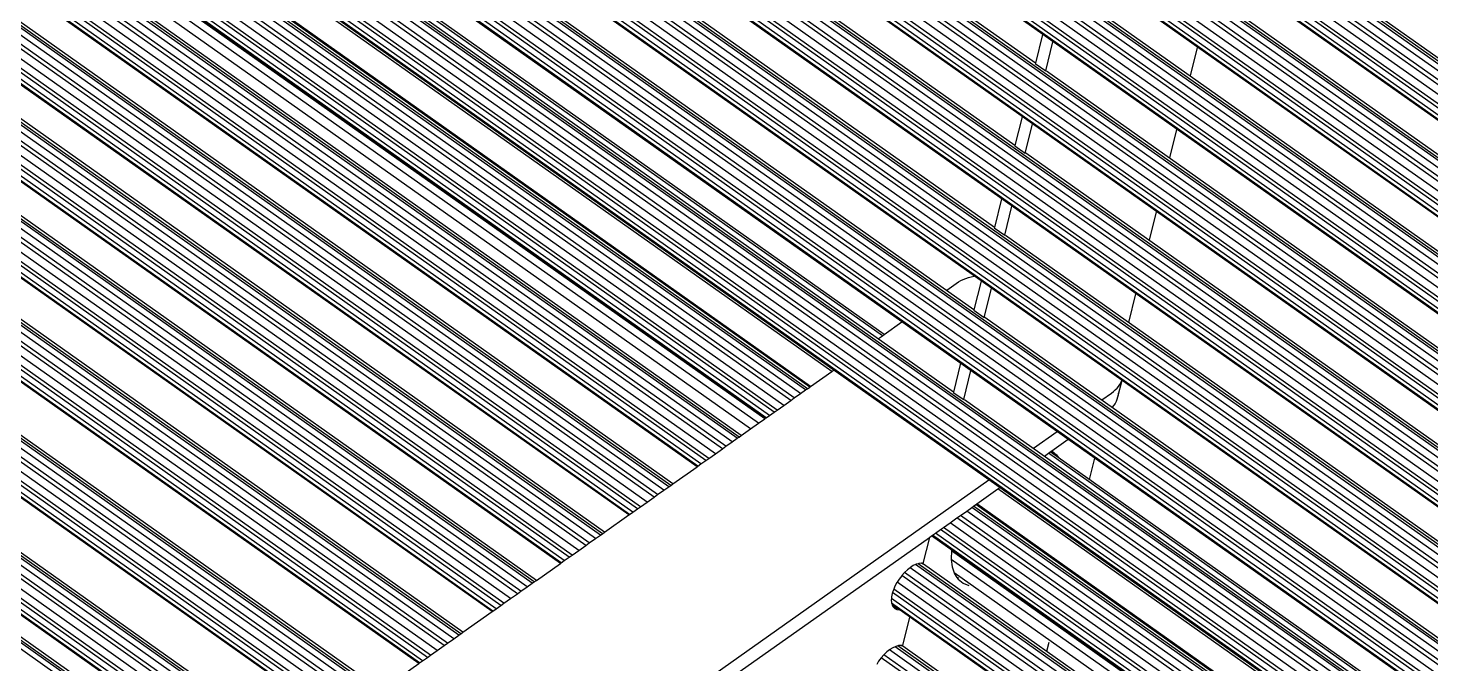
# Model space of a CAD drawing. Header units: millimetres. Extents: x 3440 to 9380, y -3644 to 556.
# Drawn here: x 7506.7 to 7890.3, y -1398 to -1224.2 of the extents above; entities that cross this region are included whole.
import ezdxf

# ---------------------------------------------------------------- set-up
doc = ezdxf.new("R2010")
doc.units = ezdxf.units.MM

msp = doc.modelspace()

# ---------------------------------------------------------------- linework, layer by layer
for p, q in [((8578.48, -1724.96), (7380.39, -877.78)), ((8579.21, -1724.15), (7381.12, -876.97)), ((8580.75, -1722.81), (7382.66, -875.63)), ((8582.29, -1721.96), (7384.2, -874.79)), ((8583.02, -1721.75), (7384.92, -874.57)), ((8576.3, -1728.68), (7378.21, -881.5)), ((8577.22, -1726.77), (7379.13, -879.59)), ((8575.76, -1731.33), (7377.67, -884.15)), ((8576, -1729.62), (7377.91, -882.44)), ((8576, -1732.7), (7377.91, -885.52)), ((8576.3, -1733.21), (7378.21, -886.04)), ((8576.69, -1744.43), (7378.59, -897.25)), ((8577.41, -1744.22), (7379.32, -897.04)), ((8572.88, -1747.42), (7374.79, -900.24)), ((8573.6, -1746.61), (7375.51, -899.43)), ((8575.15, -1745.28), (7377.05, -898.1)), ((8570.4, -1752.08), (7372.3, -904.9)), ((8570.7, -1751.15), (7372.6, -903.97)), ((8571.62, -1749.23), (7373.52, -902.05)), ((8570.15, -1753.8), (7372.06, -906.62)), ((8570.4, -1755.17), (7372.3, -907.99)), ((8570.7, -1755.68), (7372.6, -908.5)), ((8571.08, -1766.89), (7372.99, -919.71)), ((8571.81, -1766.68), (7373.71, -919.5)), ((8567.27, -1769.89), (7369.18, -922.71)), ((8568, -1769.08), (7369.9, -921.9)), ((8569.54, -1767.74), (7371.45, -920.56)), ((8564.79, -1774.55), (7366.7, -927.37)), ((8565.09, -1773.61), (7367, -926.43)), ((8566.01, -1771.7), (7367.92, -924.52)), ((8564.55, -1776.26), (7366.45, -929.08)), ((8564.79, -1777.63), (7366.7, -930.45)), ((8565.09, -1778.14), (7367, -930.96)), ((8563.93, -1790.2), (7365.84, -943.02)), ((8565.48, -1789.36), (7367.38, -942.18)), ((8566.2, -1789.15), (7368.11, -941.97)), ((8560.4, -1794.16), (7362.31, -946.98)), ((8561.67, -1792.35), (7363.57, -945.17)), ((8562.39, -1791.54), (7364.3, -944.36)), ((8559.19, -1797.01), (7361.09, -949.83)), ((8559.49, -1796.08), (7361.39, -948.9)), ((8558.94, -1798.73), (7360.85, -951.55)), ((8559.19, -1800.1), (7361.09, -952.92)), ((8559.49, -1800.61), (7361.39, -953.43)), ((8558.33, -1812.67), (7360.23, -965.49)), ((8559.87, -1811.82), (7361.78, -964.64)), ((8560.59, -1811.61), (7362.5, -964.43)), ((8554.8, -1816.63), (7356.7, -969.45)), ((8556.06, -1814.82), (7357.97, -967.64)), ((8556.78, -1814), (7358.69, -966.82)), ((8553.33, -1821.19), (7355.24, -974.01)), ((8553.58, -1819.48), (7355.49, -972.3)), ((8553.88, -1818.54), (7355.79, -971.36)), ((8553.58, -1822.56), (7355.49, -975.38)), ((8553.88, -1823.07), (7355.79, -975.89)), ((7782.13, -1233.85), (7415.01, -974.26)), ((8551.18, -1836.47), (7353.09, -989.29)), ((8552.72, -1835.13), (7354.63, -987.95)), ((8554.26, -1834.29), (7356.17, -987.11)), ((8554.99, -1834.07), (7356.89, -986.9)), ((8549.19, -1839.09), (7351.1, -991.91)), ((8550.45, -1837.28), (7352.36, -990.1)), ((8547.73, -1843.66), (7349.64, -996.48)), ((8547.97, -1841.94), (7349.88, -994.76)), ((8548.27, -1841), (7350.18, -993.82)), ((7776.52, -1256.32), (7409.41, -996.73)), ((8547.97, -1845.03), (7349.88, -997.85)), ((8548.27, -1845.54), (7350.18, -998.36)), ((8544.85, -1859.74), (7346.76, -1012.56)), ((8545.57, -1858.93), (7347.48, -1011.75)), ((8547.12, -1857.6), (7349.02, -1010.42)), ((8548.66, -1856.75), (7350.56, -1009.57)), ((8549.38, -1856.54), (7351.29, -1009.36)), ((8542.67, -1863.47), (7344.57, -1016.29)), ((8543.59, -1861.56), (7345.49, -1014.38)), ((8542.12, -1866.12), (7344.03, -1018.94)), ((8542.37, -1864.4), (7344.27, -1017.22)), ((7770.91, -1278.78), (7403.8, -1019.19)), ((8542.37, -1867.49), (7344.27, -1020.31)), ((8542.67, -1868), (7344.57, -1020.82)), ((8539.24, -1882.21), (7341.15, -1035.03)), ((8539.97, -1881.4), (7341.87, -1034.22)), ((8541.51, -1880.06), (7343.42, -1032.88)), ((8543.05, -1879.22), (7344.96, -1032.04)), ((8543.78, -1879), (7345.68, -1031.82)), ((8537.06, -1885.93), (7338.97, -1038.75)), ((8537.98, -1884.02), (7339.89, -1036.84)), ((8536.52, -1888.58), (7338.42, -1041.4)), ((8536.76, -1886.87), (7338.67, -1039.69)), ((8536.76, -1889.95), (7338.67, -1042.77)), ((7765.31, -1301.25), (7398.19, -1041.66)), ((8537.06, -1890.47), (7338.97, -1043.29)), ((7719.29, -1323.16), (7339.35, -1054.5)), ((7719.81, -1322.8), (7340.08, -1054.29)), ((7715.27, -1326), (7335.54, -1057.49)), ((7716.21, -1325.34), (7336.27, -1056.68)), ((7717.92, -1324.13), (7337.81, -1055.35)), ((7710.74, -1329.21), (7333.06, -1062.15)), ((7711.55, -1328.64), (7333.36, -1061.22)), ((7713.36, -1327.36), (7334.28, -1059.31)), ((7709.4, -1330.15), (7332.82, -1063.87)), ((7708.56, -1330.75), (7333.06, -1065.24)), ((7708.34, -1330.9), (7333.36, -1065.75)), ((7759.7, -1323.71), (7392.59, -1064.12)), ((7700.61, -1336.37), (7333.75, -1076.97)), ((7701.12, -1336.01), (7334.47, -1076.75)), ((7740.29, -1308.31), (7413.68, -1077.36)), ((7696.59, -1339.22), (7329.94, -1079.96)), ((7697.52, -1338.56), (7330.66, -1079.15)), ((7699.24, -1337.34), (7332.2, -1077.81)), ((7692.05, -1342.42), (7327.46, -1084.62)), ((7692.86, -1341.85), (7327.76, -1083.68)), ((7694.67, -1340.57), (7328.67, -1081.77)), ((7690.71, -1343.37), (7327.21, -1086.33)), ((7689.87, -1343.97), (7327.49, -1087.75)), ((7689.66, -1344.12), (7327.76, -1088.22)), ((7720.42, -1322.36), (7386.98, -1086.59)), ((7726.46, -1318.09), (7398.45, -1086.15)), ((7740.78, -1307.97), (7426.85, -1085.94)), ((7720.68, -1322.18), (7394.41, -1091.47)), ((7680.55, -1350.56), (7326.6, -1100.28)), ((7681.92, -1349.59), (7328.14, -1099.43)), ((7682.43, -1349.23), (7328.86, -1099.22)), ((7675.99, -1353.78), (7323.07, -1104.23)), ((7677.9, -1352.43), (7324.33, -1102.42)), ((7678.83, -1351.77), (7325.06, -1101.61)), ((7673.36, -1355.64), (7321.85, -1107.08)), ((7674.17, -1355.07), (7322.15, -1106.15)), ((7706.44, -1332.25), (7388.98, -1107.77)), ((7708.12, -1331.06), (7389.05, -1105.44)), ((7672.03, -1356.58), (7321.61, -1108.8)), ((7671.18, -1357.18), (7321.85, -1110.17)), ((7670.97, -1357.33), (7322.15, -1110.68)), ((7701.73, -1335.58), (7381.38, -1109.05)), ((7704.28, -1333.77), (7389.78, -1111.39)), ((7661.86, -1363.77), (7320.99, -1122.74)), ((7663.23, -1362.8), (7322.53, -1121.89)), ((7663.74, -1362.44), (7323.26, -1121.68)), ((7657.3, -1367), (7317.46, -1126.7)), ((7659.21, -1365.65), (7318.73, -1124.89)), ((7660.15, -1364.98), (7319.45, -1124.08)), ((7653.34, -1369.8), (7316, -1131.26)), ((7654.67, -1368.85), (7316.24, -1129.55)), ((7655.49, -1368.28), (7316.54, -1128.61)), ((7652.49, -1370.4), (7316.24, -1132.63)), ((7652.28, -1370.55), (7316.54, -1133.14)), ((7683.05, -1348.79), (7375.77, -1131.52)), ((7641.49, -1378.18), (7313.85, -1146.5)), ((7643.2, -1376.97), (7315.39, -1145.17)), ((7644.57, -1376), (7316.93, -1144.32)), ((7645.08, -1375.64), (7317.65, -1144.11)), ((7638.64, -1380.19), (7311.86, -1149.13)), ((7640.55, -1378.84), (7313.12, -1147.31)), ((7634.68, -1382.99), (7310.4, -1153.69)), ((7636.01, -1382.05), (7310.64, -1151.97)), ((7636.83, -1381.47), (7310.94, -1151.04)), ((7664.36, -1362.01), (7370.16, -1153.98)), ((7633.83, -1383.59), (7310.64, -1155.06)), ((7633.62, -1383.74), (7310.94, -1155.57)), ((7621.41, -1392.37), (7305.56, -1169.03)), ((7623.13, -1391.16), (7307.11, -1167.7)), ((7624.5, -1390.19), (7308.65, -1166.85)), ((7625.01, -1389.83), (7309.37, -1166.64)), ((7625.63, -1389.39), (7310.64, -1166.66)), ((8168.36, -1427.67), (7801.95, -1168.59)), ((7616.75, -1395.67), (7302.66, -1173.57)), ((7618.57, -1394.39), (7303.58, -1171.65)), ((7620.48, -1393.03), (7304.84, -1169.84)), ((7614.61, -1397.18), (7302.11, -1176.22)), ((7615.94, -1396.24), (7302.36, -1174.5)), ((7645.7, -1375.2), (7364.56, -1176.41)), ((7613.76, -1397.78), (7302.36, -1177.59)), ((7613.55, -1397.93), (7302.66, -1178.1)), ((7598.1, -1408.86), (7291.99, -1192.4)), ((7599.04, -1408.19), (7292.71, -1191.59)), ((7600.75, -1406.98), (7294.25, -1190.25)), ((7602.12, -1406.01), (7295.79, -1189.41)), ((7602.64, -1405.65), (7296.52, -1189.19)), ((7603.25, -1405.22), (7297.78, -1189.22)), ((8162.75, -1450.14), (7796.35, -1191.05)), ((7594.38, -1411.49), (7289.8, -1196.12)), ((7596.19, -1410.21), (7290.72, -1194.21)), ((7592.23, -1413.01), (7289.26, -1198.77)), ((7593.57, -1412.06), (7289.5, -1197.06)), ((7591.39, -1413.61), (7289.5, -1200.14)), ((7591.17, -1413.76), (7289.8, -1200.66)), ((7578.09, -1423.01), (7277.98, -1210.8)), ((7579.46, -1422.04), (7279.52, -1209.96)), ((7579.97, -1421.68), (7280.25, -1209.74)), ((7580.58, -1421.24), (7281.51, -1209.77)), ((7573.52, -1426.24), (7274.45, -1214.76)), ((7575.44, -1424.88), (7275.71, -1212.95)), ((7576.37, -1424.22), (7276.44, -1212.14)), ((8157.14, -1472.6), (7790.74, -1213.52)), ((7569.56, -1429.03), (7272.99, -1219.32)), ((7570.9, -1428.09), (7273.23, -1217.61)), ((7571.71, -1427.52), (7273.53, -1216.67)), ((7568.72, -1429.63), (7273.23, -1220.69)), ((7568.51, -1429.78), (7273.53, -1221.21)), ((7784.09, -1225.98), (7782.13, -1233.85)), ((7784.98, -1235.87), (7786.94, -1228)), ((7824.52, -1237.28), (7826.46, -1229.51)), ((7782.13, -1233.85), (7782.11, -1233.94)), ((7782.11, -1233.94), (7784.96, -1235.94)), ((7784.96, -1235.94), (7784.98, -1235.87)), ((7785, -1235.89), (7784.98, -1235.87)), ((8151.54, -1495.07), (7785.14, -1235.98)), ((7778.49, -1248.45), (7776.52, -1256.32)), ((7779.35, -1258.4), (7781.34, -1250.46)), ((7818.91, -1259.74), (7820.85, -1251.97)), ((7776.52, -1256.32), (7776.5, -1256.4)), ((7776.5, -1256.4), (7779.35, -1258.4)), ((8145.93, -1517.53), (7779.53, -1258.45)), ((7772.88, -1270.91), (7770.91, -1278.78)), ((7773.75, -1280.87), (7775.73, -1272.93)), ((7813.31, -1282.21), (7815.24, -1274.44)), ((7770.91, -1278.78), (7770.9, -1278.87)), ((7770.9, -1278.87), (7773.75, -1280.87)), ((8140.33, -1540), (7773.92, -1280.91)), ((7763.13, -1292.65), (7763.87, -1292.4)), ((7763.87, -1292.4), (7764.62, -1292.2)), ((7764.62, -1292.2), (7765.38, -1292.04)), ((7757.88, -1295.87), (7760.5, -1294.03)), ((7760.5, -1294.03), (7761.1, -1293.63)), ((7761.1, -1293.63), (7761.74, -1293.27)), ((7761.74, -1293.27), (7762.42, -1292.94)), ((7762.42, -1292.94), (7763.13, -1292.65)), ((7767.27, -1293.38), (7765.31, -1301.25)), ((7768.14, -1303.33), (7770.13, -1295.39)), ((7564.23, -1432.81), (7372.04, -1296.91)), ((7563.63, -1433.23), (7372.04, -1297.76)), ((7563.14, -1433.57), (7372.04, -1298.44)), ((7561.95, -1434.42), (7372.04, -1300.14)), ((7807.7, -1304.67), (7809.64, -1296.9)), ((7765.31, -1301.25), (7765.29, -1301.33)), ((7765.29, -1301.33), (7768.14, -1303.33)), ((8134.72, -1562.46), (7768.32, -1303.38)), ((7740.78, -1307.97), (7745.66, -1304.52)), ((7739.2, -1309.09), (7740.29, -1308.31)), ((7740.29, -1308.31), (7740.78, -1307.97)), ((7720.68, -1322.18), (7726.46, -1318.09)), ((7726.46, -1318.09), (7726.97, -1317.73)), ((7761.67, -1315.84), (7759.7, -1323.71)), ((7762.53, -1325.8), (7764.52, -1317.86)), ((7717.92, -1324.13), (7719.29, -1323.16)), ((7719.29, -1323.16), (7719.81, -1322.8)), ((7719.81, -1322.8), (7720.42, -1322.36)), ((7720.42, -1322.36), (7720.68, -1322.18)), ((7803.48, -1323.6), (7803.99, -1323.15)), ((7803.99, -1323.15), (7804.45, -1322.67)), ((7804.45, -1322.67), (7804.86, -1322.16)), ((7805.77, -1320.6), (7804.62, -1325.16)), ((7804.86, -1322.16), (7805.22, -1321.64)), ((7805.22, -1321.64), (7805.51, -1321.11)), ((7805.51, -1321.11), (7805.74, -1320.57)), ((7713.36, -1327.36), (7715.27, -1326)), ((7715.27, -1326), (7716.21, -1325.34)), ((7716.21, -1325.34), (7717.92, -1324.13)), ((7759.7, -1323.71), (7759.69, -1323.8)), ((7759.69, -1323.8), (7762.53, -1325.8)), ((8129.11, -1584.93), (7762.71, -1325.84)), ((7800.31, -1325.87), (7802.92, -1324.03)), ((7802.92, -1324.03), (7803.48, -1323.6)), ((7803.91, -1326.81), (7803.56, -1327.33)), ((7804.21, -1326.27), (7803.91, -1326.81)), ((7804.44, -1325.72), (7804.21, -1326.27)), ((7804.62, -1325.16), (7804.44, -1325.72)), ((7804.73, -1324.59), (7804.62, -1325.16)), ((7804.78, -1324.03), (7804.73, -1324.59)), ((7708.12, -1331.06), (7708.34, -1330.9)), ((7708.34, -1330.9), (7708.56, -1330.75)), ((7708.56, -1330.75), (7709.4, -1330.15)), ((7709.4, -1330.15), (7710.74, -1329.21)), ((7710.74, -1329.21), (7711.55, -1328.64)), ((7711.55, -1328.64), (7713.36, -1327.36)), ((7803.15, -1327.83), (7803.12, -1327.86)), ((7803.56, -1327.33), (7803.15, -1327.83)), ((7701.73, -1335.58), (7704.28, -1333.77)), ((7704.28, -1333.77), (7706.44, -1332.25)), ((7706.44, -1332.25), (7708.12, -1331.06)), ((7781.62, -1339.09), (7788.08, -1334.52)), ((7696.59, -1339.22), (7697.52, -1338.56)), ((7697.52, -1338.56), (7699.24, -1337.34)), ((7699.24, -1337.34), (7700.61, -1336.37)), ((7700.61, -1336.37), (7701.12, -1336.01)), ((7701.12, -1336.01), (7701.73, -1335.58)), ((7786.6, -1339.81), (7791.08, -1336.64)), ((7690.71, -1343.37), (7692.05, -1342.42)), ((7692.05, -1342.42), (7692.86, -1341.85)), ((7692.86, -1341.85), (7694.67, -1340.57)), ((7694.67, -1340.57), (7696.59, -1339.22)), ((7784.62, -1341.21), (7785.72, -1340.43)), ((7785.72, -1340.43), (7786.2, -1340.09)), ((8123.85, -1579.53), (7785.72, -1340.43)), ((7786.2, -1340.09), (7786.6, -1339.81)), ((8124.33, -1579.18), (7786.2, -1340.09)), ((7786.6, -1339.81), (7787.93, -1340.87)), ((7787.93, -1340.87), (7788.46, -1341.64)), ((7796.97, -1347.66), (7798.43, -1341.83)), ((7683.05, -1348.79), (7689.66, -1344.12)), ((7689.66, -1344.12), (7689.87, -1343.97)), ((7689.87, -1343.97), (7690.71, -1343.37)), ((7513, -1529.03), (7769.4, -1347.73)), ((7680.55, -1350.56), (7681.92, -1349.59)), ((7681.92, -1349.59), (7682.43, -1349.23)), ((7682.43, -1349.23), (7683.05, -1348.79)), ((7771.89, -1350.21), (7772.4, -1349.85)), ((7674.17, -1355.07), (7675.99, -1353.78)), ((7675.99, -1353.78), (7677.9, -1352.43)), ((7677.9, -1352.43), (7678.83, -1351.77)), ((7678.83, -1351.77), (7680.55, -1350.56)), ((7766.11, -1354.3), (7771.89, -1350.21)), ((8110.02, -1589.31), (7771.89, -1350.21)), ((7664.36, -1362.01), (7670.97, -1357.33)), ((7670.97, -1357.33), (7671.18, -1357.18)), ((7671.18, -1357.18), (7672.03, -1356.58)), ((7672.03, -1356.58), (7673.36, -1355.64)), ((7673.36, -1355.64), (7674.17, -1355.07)), ((7760.7, -1358.12), (7761.64, -1357.46)), ((7761.64, -1357.46), (7763.35, -1356.25)), ((8099.76, -1596.56), (7761.64, -1357.46)), ((7763.35, -1356.25), (7764.72, -1355.28)), ((8101.48, -1595.34), (7763.35, -1356.25)), ((7764.72, -1355.28), (7765.23, -1354.92)), ((8102.85, -1594.37), (7764.72, -1355.28)), ((7765.23, -1354.92), (7765.85, -1354.48)), ((8103.36, -1594.01), (7765.23, -1354.92)), ((7765.85, -1354.48), (7766.11, -1354.3)), ((8103.97, -1593.58), (7765.85, -1354.48)), ((8104.24, -1593.39), (7766.11, -1354.3)), ((7754.83, -1362.28), (7756.16, -1361.33)), ((7756.16, -1361.33), (7756.98, -1360.76)), ((8094.29, -1600.42), (7756.16, -1361.33)), ((7756.98, -1360.76), (7758.79, -1359.48)), ((8095.1, -1599.85), (7756.98, -1360.76)), ((7758.79, -1359.48), (7760.7, -1358.12)), ((8096.91, -1598.57), (7758.79, -1359.48)), ((8098.83, -1597.22), (7760.7, -1358.12)), ((7659.21, -1365.65), (7660.15, -1364.98)), ((7660.15, -1364.98), (7661.86, -1363.77)), ((7661.86, -1363.77), (7663.23, -1362.8)), ((7663.23, -1362.8), (7663.74, -1362.44)), ((7663.74, -1362.44), (7664.36, -1362.01)), ((7695.22, -1404.43), (7753.14, -1363.47)), ((7753.14, -1363.47), (7751.37, -1370.56)), ((7753.14, -1363.47), (7753.77, -1363.02)), ((7753.77, -1363.02), (7753.98, -1362.87)), ((8091.9, -1602.12), (7753.77, -1363.02)), ((7753.98, -1362.87), (7754.83, -1362.28)), ((8092.11, -1601.97), (7753.98, -1362.87)), ((8092.96, -1601.37), (7754.83, -1362.28)), ((7653.34, -1369.8), (7654.67, -1368.85)), ((7654.67, -1368.85), (7655.49, -1368.28)), ((7655.49, -1368.28), (7657.3, -1367)), ((7657.3, -1367), (7659.21, -1365.65)), ((7759.17, -1367.15), (7759.08, -1369.34)), ((7759.18, -1366.94), (7759.17, -1367.15)), ((8091.68, -1602.27), (7759.17, -1367.15)), ((7645.7, -1375.2), (7652.28, -1370.55)), ((7652.28, -1370.55), (7652.49, -1370.4)), ((7652.49, -1370.4), (7653.34, -1369.8)), ((7746.34, -1373.07), (7745.61, -1373.89)), ((7747.13, -1372.32), (7746.34, -1373.07)), ((8081.08, -1609.77), (7746.34, -1373.07)), ((7747.88, -1371.74), (7747.13, -1372.32)), ((7747.95, -1371.68), (7747.88, -1371.74)), ((8082.79, -1608.56), (7747.88, -1371.74)), ((7748.76, -1371.17), (7747.95, -1371.68)), ((7749.39, -1370.87), (7748.76, -1371.17)), ((7749.56, -1370.8), (7749.39, -1370.87)), ((8084.16, -1607.59), (7749.39, -1370.87)), ((7750.09, -1370.64), (7749.56, -1370.8)), ((7750.31, -1370.58), (7750.09, -1370.64)), ((8084.67, -1607.23), (7750.09, -1370.64)), ((7751.01, -1370.51), (7750.31, -1370.58)), ((7751.33, -1370.73), (7751.01, -1370.51)), ((7751.17, -1370.53), (7751.01, -1370.51)), ((7751.34, -1370.66), (7751.17, -1370.53)), ((7751.37, -1370.56), (7751.17, -1370.53)), ((7751.33, -1370.73), (7751.34, -1370.66)), ((7751.34, -1370.66), (7751.37, -1370.56)), ((8085.29, -1606.79), (7751.5, -1370.77)), ((7759.08, -1369.34), (7759.1, -1369.48)), ((8090, -1603.46), (7759.1, -1369.48)), ((7759.1, -1369.48), (7759.36, -1371.54)), ((7759.36, -1371.54), (7759.91, -1373.11)), ((8087.84, -1604.99), (7759.91, -1373.11)), ((7759.91, -1373.11), (7760.01, -1373.41)), ((7643.2, -1376.97), (7644.57, -1376)), ((7644.57, -1376), (7645.08, -1375.64)), ((7645.08, -1375.64), (7645.7, -1375.2)), ((7743.74, -1376.8), (7743.4, -1377.59)), ((7744.27, -1375.81), (7743.74, -1376.8)), ((7744.34, -1375.69), (7744.27, -1375.81)), ((7744.89, -1374.84), (7744.34, -1375.69)), ((8078.23, -1611.78), (7744.34, -1375.69)), ((7745.59, -1373.92), (7744.89, -1374.84)), ((7745.61, -1373.89), (7745.59, -1373.92)), ((8080.14, -1610.43), (7745.61, -1373.89)), ((7760.01, -1373.41), (7760.68, -1374.39)), ((7761.09, -1374.54), (7760.68, -1374.39)), ((7760.68, -1374.39), (7761.02, -1374.9)), ((7761.02, -1374.9), (7762.36, -1375.96)), ((7762.36, -1375.96), (7763.95, -1376.56)), ((7636.83, -1381.47), (7638.64, -1380.19)), ((7638.64, -1380.19), (7640.55, -1378.84)), ((7640.55, -1378.84), (7641.49, -1378.18)), ((7641.49, -1378.18), (7643.2, -1376.97)), ((7742.77, -1380.18), (7742.74, -1380.56)), ((7742.74, -1380.56), (7742.81, -1381.33)), ((7742.81, -1379.7), (7742.77, -1380.18)), ((8074.27, -1614.58), (7742.77, -1380.18)), ((7743, -1378.78), (7742.81, -1379.7)), ((7743.08, -1378.51), (7743, -1378.78)), ((7743.31, -1377.8), (7743.08, -1378.51)), ((8075.6, -1613.64), (7743.08, -1378.51)), ((7743.4, -1377.59), (7743.31, -1377.8)), ((8076.42, -1613.06), (7743.4, -1377.59)), ((7625.63, -1389.39), (7633.62, -1383.74)), ((7633.62, -1383.74), (7633.83, -1383.59)), ((7633.83, -1383.59), (7634.68, -1382.99)), ((7634.68, -1382.99), (7636.01, -1382.05)), ((7636.01, -1382.05), (7636.83, -1381.47)), ((7742.81, -1381.33), (7742.83, -1381.42)), ((8073.42, -1615.18), (7742.83, -1381.42)), ((7742.83, -1381.42), (7742.94, -1381.8)), ((8073.21, -1615.33), (7742.94, -1381.8)), ((7742.94, -1381.8), (7743, -1381.99)), ((7743, -1381.99), (7743.28, -1382.46)), ((7744.27, -1383.17), (7743.28, -1382.46)), ((7743.28, -1382.46), (7743.31, -1382.53)), ((7743.31, -1382.53), (7743.74, -1382.92)), ((7743.74, -1382.92), (7744.27, -1383.17)), ((7744.27, -1383.17), (7744.88, -1383.26)), ((7747.7, -1385.25), (7745.76, -1393.03)), ((7621.41, -1392.37), (7623.13, -1391.16)), ((7623.13, -1391.16), (7624.5, -1390.19)), ((7624.5, -1390.19), (7625.01, -1389.83)), ((7625.01, -1389.83), (7625.63, -1389.39)), ((7785.28, -1394.53), (7785.89, -1392.08)), ((7615.94, -1396.24), (7616.75, -1395.67)), ((7616.75, -1395.67), (7618.57, -1394.39)), ((7618.57, -1394.39), (7620.48, -1393.03)), ((7620.48, -1393.03), (7621.41, -1392.37)), ((7740.73, -1395.54), (7740.01, -1396.35)), ((7741.53, -1394.78), (7740.73, -1395.54)), ((8062.39, -1622.98), (7740.73, -1395.54)), ((7742.27, -1394.2), (7741.53, -1394.78)), ((7742.34, -1394.14), (7742.27, -1394.2)), ((8064.1, -1621.77), (7742.27, -1394.2)), ((7743.16, -1393.63), (7742.34, -1394.14)), ((7743.79, -1393.34), (7743.16, -1393.63)), ((7743.95, -1393.26), (7743.79, -1393.34)), ((8065.47, -1620.8), (7743.79, -1393.34)), ((7744.48, -1393.1), (7743.95, -1393.26)), ((7744.71, -1393.04), (7744.48, -1393.1)), ((8065.98, -1620.44), (7744.48, -1393.1)), ((7745.4, -1392.97), (7744.71, -1393.04)), ((7745.72, -1393.19), (7745.4, -1392.97)), ((7745.56, -1393), (7745.4, -1392.97)), ((7745.74, -1393.12), (7745.56, -1393)), ((7745.76, -1393.03), (7745.56, -1393)), ((7745.72, -1393.19), (7745.74, -1393.12)), ((7745.74, -1393.12), (7745.76, -1393.03)), ((8066.6, -1620.01), (7745.89, -1393.23)), ((7603.25, -1405.22), (7613.55, -1397.93)), ((7613.55, -1397.93), (7613.76, -1397.78)), ((7613.76, -1397.78), (7614.61, -1397.18)), ((7614.61, -1397.18), (7615.94, -1396.24)), ((7739.28, -1397.3), (7738.74, -1398.16)), ((7739.98, -1396.38), (7739.28, -1397.3)), ((7740.01, -1396.35), (7739.98, -1396.38)), ((8061.45, -1623.65), (7740.01, -1396.35))]:
    msp.add_line(p, q)

doc.saveas('drawing.dxf')
